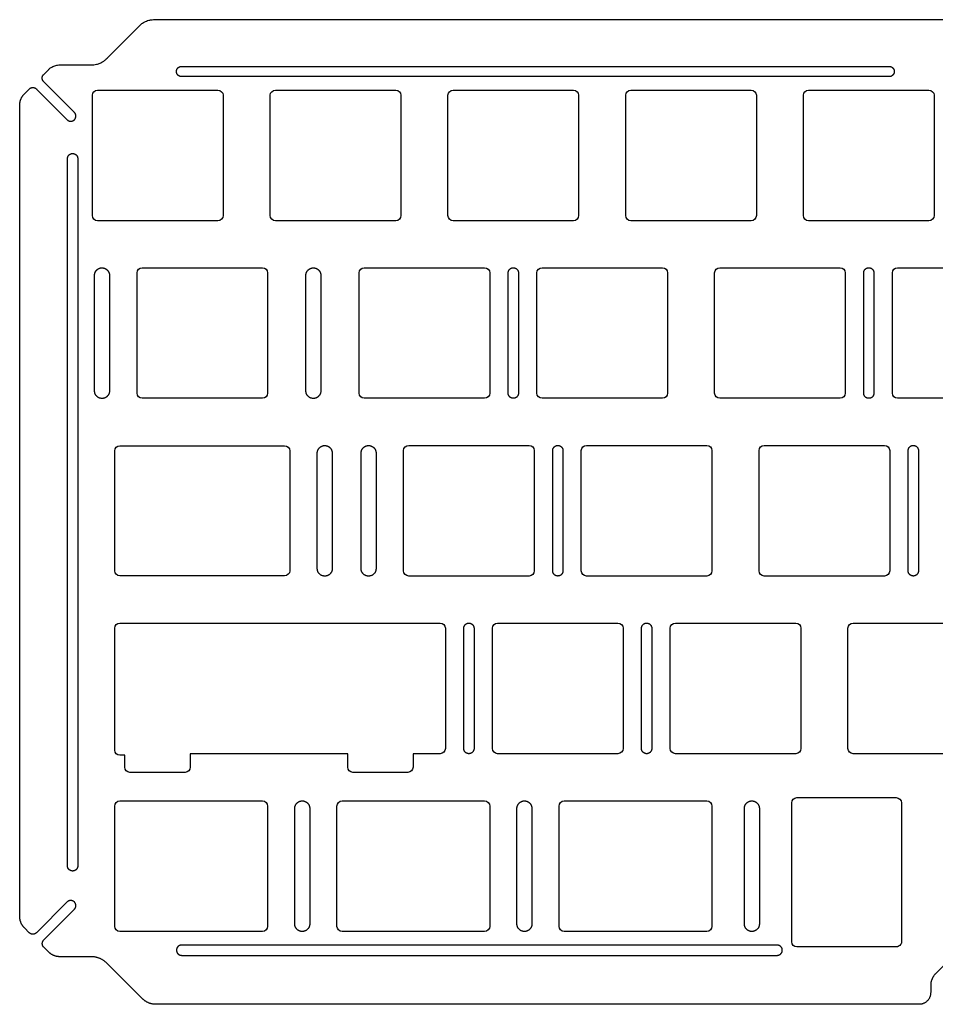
# Model space of a CAD drawing. Header units: millimetres. Extents: x -352 to -37, y -90 to 47.
# Drawn here: x -351.9 to -253.7, y -90.2 to 15.4 of the extents above; entities that cross this region are included whole.
import ezdxf

# ---------------------------------------------------------------- set-up
doc = ezdxf.new("R2010")
doc.units = ezdxf.units.MM
doc.header["$MEASUREMENT"] = 0
doc.layers.add('定位板', color=7, linetype='Continuous', true_color=0x7efae9)

msp = doc.modelspace()

# ---------------------------------------------------------------- linework, layer by layer
at = {"layer": '定位板'}
for p, q in [((-341.45, 12.4, -243.22), (-339.05, 14.8, -243.22)), ((-337.58, 15.41, -243.22), (-251.55, 15.41, -243.22)), ((-347.61, 10.56, -243.22), (-344.25, 10.56, -243.22)), ((-334.58, 10.4, -243.22), (-258.75, 10.4, -243.22)), ((-346.07, 5.46, -243.22), (-349.36, 8.76, -243.22)), ((-258.75, 9.3, -243.22), (-334.58, 9.3, -243.22)), ((-351.42, 7.46, -243.22), (-350.91, 7.97, -243.22)), ((-350.13, 7.97, -243.22), (-346.84, 4.68, -243.22)), ((-343.58, 7.85, -243.22), (-330.68, 7.85, -243.22)), ((-324.53, 7.85, -243.22), (-311.63, 7.85, -243.22)), ((-305.48, 7.85, -243.22), (-292.58, 7.85, -243.22)), ((-286.43, 7.85, -243.22), (-273.53, 7.85, -243.22)), ((-267.38, 7.85, -243.22), (-254.48, 7.85, -243.22)), ((-344.13, -5.6, -243.22), (-344.13, 7.3, -243.22)), ((-330.13, 7.3, -243.22), (-330.13, -5.6, -243.22)), ((-325.08, -5.6, -243.22), (-325.08, 7.3, -243.22)), ((-311.08, 7.3, -243.22), (-311.08, -5.6, -243.22)), ((-306.03, -5.6, -243.22), (-306.03, 7.3, -243.22)), ((-292.03, 7.3, -243.22), (-292.03, -5.6, -243.22)), ((-286.98, -5.6, -243.22), (-286.98, 7.3, -243.22)), ((-272.98, 7.3, -243.22), (-272.98, -5.6, -243.22)), ((-267.93, -5.6, -243.22), (-267.93, 7.3, -243.22)), ((-253.93, 7.3, -243.22), (-253.93, -5.6, -243.22)), ((-351.93, -80.73, -243.22), (-351.93, 6.23, -243.22)), ((-346.81, -75.32, -243.22), (-346.81, 0.51, -243.22)), ((-345.71, 0.51, -243.22), (-345.71, -75.32, -243.22)), ((-330.68, -6.15, -243.22), (-343.58, -6.15, -243.22)), ((-311.63, -6.15, -243.22), (-324.53, -6.15, -243.22)), ((-292.58, -6.15, -243.22), (-305.48, -6.15, -243.22)), ((-273.53, -6.15, -243.22), (-286.43, -6.15, -243.22)), ((-254.48, -6.15, -243.22), (-267.38, -6.15, -243.22)), ((-338.81, -11.19, -243.22), (-325.91, -11.19, -243.22)), ((-315, -11.19, -243.22), (-302.1, -11.19, -243.22)), ((-295.95, -11.19, -243.22), (-283.05, -11.19, -243.22)), ((-276.9, -11.19, -243.22), (-264, -11.19, -243.22)), ((-257.85, -11.19, -243.22), (-244.95, -11.19, -243.22)), ((-343.91, -24.4, -243.22), (-343.91, -12, -243.22)), ((-342.31, -12, -243.22), (-342.31, -24.4, -243.22)), ((-339.36, -24.64, -243.22), (-339.36, -11.74, -243.22)), ((-325.36, -11.74, -243.22), (-325.36, -24.64, -243.22)), ((-321.26, -24.4, -243.22), (-321.26, -12, -243.22)), ((-319.66, -12, -243.22), (-319.66, -24.4, -243.22)), ((-315.55, -24.64, -243.22), (-315.55, -11.74, -243.22)), ((-301.55, -11.74, -243.22), (-301.55, -24.64, -243.22)), ((-299.58, -24.64, -243.22), (-299.58, -11.74, -243.22)), ((-298.48, -11.74, -243.22), (-298.48, -24.64, -243.22)), ((-296.5, -24.64, -243.22), (-296.5, -11.74, -243.22)), ((-282.5, -11.74, -243.22), (-282.5, -24.64, -243.22)), ((-277.45, -24.64, -243.22), (-277.45, -11.74, -243.22)), ((-263.45, -11.74, -243.22), (-263.45, -24.64, -243.22)), ((-261.48, -24.64, -243.22), (-261.48, -11.74, -243.22)), ((-260.38, -11.74, -243.22), (-260.38, -24.64, -243.22)), ((-258.4, -24.64, -243.22), (-258.4, -11.74, -243.22)), ((-325.91, -25.19, -243.22), (-338.81, -25.19, -243.22)), ((-302.1, -25.19, -243.22), (-315, -25.19, -243.22)), ((-283.05, -25.19, -243.22), (-295.95, -25.19, -243.22)), ((-264, -25.19, -243.22), (-276.9, -25.19, -243.22)), ((-244.95, -25.19, -243.22), (-257.85, -25.19, -243.22)), ((-341.2, -30.27, -243.22), (-323.54, -30.27, -243.22)), ((-310.24, -30.24, -243.22), (-297.34, -30.24, -243.22)), ((-291.19, -30.24, -243.22), (-278.29, -30.24, -243.22)), ((-272.14, -30.24, -243.22), (-259.24, -30.24, -243.22)), ((-341.75, -43.67, -243.22), (-341.75, -30.82, -243.22)), ((-322.99, -30.82, -243.22), (-322.99, -43.67, -243.22)), ((-320.04, -43.45, -243.22), (-320.04, -31.05, -243.22)), ((-318.44, -31.05, -243.22), (-318.44, -43.45, -243.22)), ((-315.34, -43.45, -243.22), (-315.34, -31.05, -243.22)), ((-313.74, -31.05, -243.22), (-313.74, -43.45, -243.22)), ((-310.79, -43.69, -243.22), (-310.79, -30.79, -243.22)), ((-296.79, -30.79, -243.22), (-296.79, -43.69, -243.22)), ((-294.81, -43.69, -243.22), (-294.81, -30.79, -243.22)), ((-293.71, -30.79, -243.22), (-293.71, -43.69, -243.22)), ((-291.74, -43.69, -243.22), (-291.74, -30.79, -243.22)), ((-277.74, -30.79, -243.22), (-277.74, -43.69, -243.22)), ((-272.69, -43.69, -243.22), (-272.69, -30.79, -243.22)), ((-258.69, -30.79, -243.22), (-258.69, -43.69, -243.22)), ((-256.71, -43.69, -243.22), (-256.71, -30.79, -243.22)), ((-255.61, -30.79, -243.22), (-255.61, -43.69, -243.22)), ((-323.54, -44.22, -243.22), (-341.2, -44.22, -243.22)), ((-297.34, -44.24, -243.22), (-310.24, -44.24, -243.22)), ((-278.29, -44.24, -243.22), (-291.19, -44.24, -243.22)), ((-259.24, -44.24, -243.22), (-272.14, -44.24, -243.22)), ((-341.19, -49.29, -243.22), (-306.86, -49.29, -243.22)), ((-300.71, -49.29, -243.22), (-287.81, -49.29, -243.22)), ((-281.66, -49.29, -243.22), (-268.76, -49.29, -243.22)), ((-262.61, -49.29, -243.22), (-249.71, -49.29, -243.22)), ((-341.74, -62.9, -243.22), (-341.74, -49.84, -243.22)), ((-306.31, -49.84, -243.22), (-306.31, -62.74, -243.22)), ((-304.34, -62.74, -243.22), (-304.34, -49.84, -243.22)), ((-303.24, -49.84, -243.22), (-303.24, -62.74, -243.22)), ((-301.26, -62.74, -243.22), (-301.26, -49.84, -243.22)), ((-287.26, -49.84, -243.22), (-287.26, -62.74, -243.22)), ((-285.29, -62.74, -243.22), (-285.29, -49.84, -243.22)), ((-284.19, -49.84, -243.22), (-284.19, -62.74, -243.22)), ((-282.21, -62.74, -243.22), (-282.21, -49.84, -243.22)), ((-268.21, -49.84, -243.22), (-268.21, -62.74, -243.22)), ((-263.16, -62.74, -243.22), (-263.16, -49.84, -243.22)), ((-287.81, -63.29, -243.22), (-300.71, -63.29, -243.22)), ((-268.76, -63.29, -243.22), (-281.66, -63.29, -243.22)), ((-249.71, -63.29, -243.22), (-262.61, -63.29, -243.22)), ((-334.21, -65.29, -243.22), (-340.12, -65.29, -243.22)), ((-310.33, -65.29, -243.22), (-316.23, -65.29, -243.22)), ((-341.2, -68.35, -243.22), (-325.91, -68.35, -243.22)), ((-317.38, -68.35, -243.22), (-302.1, -68.35, -243.22)), ((-293.57, -68.35, -243.22), (-278.29, -68.35, -243.22)), ((-269.19, -83.45, -243.22), (-269.19, -68.55, -243.22)), ((-268.64, -68, -243.22), (-257.98, -68, -243.22)), ((-257.43, -68.55, -243.22), (-257.43, -83.45, -243.22)), ((-341.75, -81.8, -243.22), (-341.75, -68.9, -243.22)), ((-325.36, -68.9, -243.22), (-325.36, -81.8, -243.22)), ((-322.45, -81.55, -243.22), (-322.45, -69.15, -243.22)), ((-320.85, -69.15, -243.22), (-320.85, -81.55, -243.22)), ((-317.93, -81.8, -243.22), (-317.93, -68.9, -243.22)), ((-301.55, -68.9, -243.22), (-301.55, -81.8, -243.22)), ((-298.64, -81.55, -243.22), (-298.64, -69.15, -243.22)), ((-297.04, -69.15, -243.22), (-297.04, -81.55, -243.22)), ((-294.12, -81.8, -243.22), (-294.12, -68.9, -243.22)), ((-277.74, -68.9, -243.22), (-277.74, -81.8, -243.22)), ((-274.26, -81.55, -243.22), (-274.26, -69.15, -243.22)), ((-272.66, -69.15, -243.22), (-272.66, -81.55, -243.22)), ((-346.84, -79.19, -243.22), (-350.13, -82.48, -243.22)), ((-349.35, -83.26, -243.22), (-346.07, -79.97, -243.22)), ((-350.91, -82.48, -243.22), (-351.42, -81.97, -243.22)), ((-325.91, -82.35, -243.22), (-341.2, -82.35, -243.22)), ((-302.1, -82.35, -243.22), (-317.38, -82.35, -243.22)), ((-278.29, -82.35, -243.22), (-293.57, -82.35, -243.22)), ((-348.84, -84.55, -243.22), (-349.35, -84.04, -243.22)), ((-270.75, -83.81, -243.22), (-334.58, -83.81, -243.22)), ((-257.98, -84, -243.22), (-268.64, -84, -243.22)), ((-344.25, -85.06, -243.22), (-347.61, -85.06, -243.22)), ((-334.58, -84.91, -243.22), (-270.75, -84.91, -243.22)), ((-338.78, -89.56, -243.22), (-342.59, -85.75, -243.22)), ((-252.76, -85.85, -243.22), (-253.75, -86.85, -243.22)), ((-254.3, -88.16, -243.22), (-254.3, -88.91, -243.22)), ((-255.55, -90.16, -243.22), (-337.33, -90.16, -243.22))]:
    msp.add_line(p, q, dxfattribs=at)
for points in [[(-349.36, 9.54), (-348.86, 10.03)], [(-316.78, -64.74), (-316.78, -63.29), (-317.78, -63.29), (-332.66, -63.29), (-333.66, -63.29), (-333.66, -64.74)], [(-306.86, -63.29), (-309.78, -63.29), (-309.78, -64.74)], [(-340.67, -64.74), (-340.67, -63.45), (-341.19, -63.45)]]:
    msp.add_lwpolyline(points, dxfattribs=at)
at = {"layer": '定位板', "extrusion": (0, 0, -1)}
for centre, start, end in [((343.58, 7.3, 243.22), 0, 90), ((330.68, 7.3, 243.22), 90, 180), ((324.53, 7.3, 243.22), 0, 90), ((311.63, 7.3, 243.22), 90, 180), ((305.48, 7.3, 243.22), 0, 90), ((292.58, 7.3, 243.22), 90, 180), ((286.43, 7.3, 243.22), 0, 90), ((273.53, 7.3, 243.22), 90, 180), ((267.38, 7.3, 243.22), 0, 90), ((254.48, 7.3, 243.22), 90, 180), ((343.58, -5.6, 243.22), 270, 0), ((330.68, -5.6, 243.22), 180, 270), ((324.53, -5.6, 243.22), 270, 0), ((311.63, -5.6, 243.22), 180, 270), ((305.48, -5.6, 243.22), 270, 0), ((292.58, -5.6, 243.22), 180, 270), ((286.43, -5.6, 243.22), 270, 0), ((273.53, -5.6, 243.22), 180, 270), ((267.38, -5.6, 243.22), 270, 0), ((254.48, -5.6, 243.22), 180, 270), ((338.81, -11.74, 243.22), 0, 90), ((325.91, -11.74, 243.22), 90, 180), ((315, -11.74, 243.22), 0, 90), ((302.1, -11.74, 243.22), 90, 180), ((295.95, -11.74, 243.22), 0, 90), ((283.05, -11.74, 243.22), 90, 180), ((276.9, -11.74, 243.22), 0, 90), ((264, -11.74, 243.22), 90, 180), ((257.85, -11.74, 243.22), 0, 90), ((338.81, -24.64, 243.22), 270, 0), ((325.91, -24.64, 243.22), 180, 270), ((315, -24.64, 243.22), 270, 0), ((302.1, -24.64, 243.22), 180, 270), ((295.95, -24.64, 243.22), 270, 0), ((283.05, -24.64, 243.22), 180, 270), ((276.9, -24.64, 243.22), 270, 0), ((264, -24.64, 243.22), 180, 270), ((257.85, -24.64, 243.22), 270, 0), ((341.2, -30.82, 243.22), 0, 90), ((323.54, -30.82, 243.22), 90, 180), ((310.24, -30.79, 243.22), 0, 90), ((297.34, -30.79, 243.22), 90, 180), ((291.19, -30.79, 243.22), 0, 90), ((278.29, -30.79, 243.22), 90, 180), ((272.14, -30.79, 243.22), 0, 90), ((259.24, -30.79, 243.22), 90, 180), ((341.2, -43.67, 243.22), 270, 0), ((323.54, -43.67, 243.22), 180, 270), ((310.24, -43.69, 243.22), 270, 0), ((297.34, -43.69, 243.22), 180, 270), ((291.19, -43.69, 243.22), 270, 0), ((278.29, -43.69, 243.22), 180, 270), ((272.14, -43.69, 243.22), 270, 0), ((259.24, -43.69, 243.22), 180, 270), ((341.19, -49.84, 243.22), 360, 90), ((306.86, -49.84, 243.22), 90, 180), ((300.71, -49.84, 243.22), 0, 90), ((287.81, -49.84, 243.22), 90, 180), ((281.66, -49.84, 243.22), 0, 90), ((268.76, -49.84, 243.22), 90, 180), ((262.61, -49.84, 243.22), 0, 90), ((341.19, -62.9, 243.22), 270, 360), ((306.86, -62.74, 243.22), 180, 270), ((300.71, -62.74, 243.22), 270, 0), ((287.81, -62.74, 243.22), 180, 270), ((281.66, -62.74, 243.22), 270, 0), ((268.76, -62.74, 243.22), 180, 270), ((262.61, -62.74, 243.22), 270, 0), ((334.21, -64.74, 243.22), 180.0015, 270), ((316.23, -64.74, 243.22), 270, 359.9984), ((310.33, -64.74, 243.22), 180, 270), ((341.2, -68.9, 243.22), 0, 90), ((325.91, -68.9, 243.22), 90, 180), ((317.38, -68.9, 243.22), 0, 90), ((302.1, -68.9, 243.22), 90, 180), ((293.57, -68.9, 243.22), 0, 90), ((278.29, -68.9, 243.22), 90, 180), ((268.64, -68.55, 243.22), 0, 90), ((257.98, -68.55, 243.22), 90, 180), ((341.2, -81.8, 243.22), 270, 0), ((325.91, -81.8, 243.22), 180, 270), ((317.38, -81.8, 243.22), 270, 0), ((302.1, -81.8, 243.22), 180, 270), ((293.57, -81.8, 243.22), 270, 0), ((278.29, -81.8, 243.22), 180, 270), ((268.64, -83.45, 243.22), 270.0005, 0), ((257.98, -83.45, 243.22), 180, 270.0005)]:
    msp.add_arc(centre, 0.55, start, end, dxfattribs=at)
at = {"layer": '定位板', "extrusion": (-1.03352e-13, -5.16758e-14, -1)}
msp.add_arc((340.12, -64.74, 243.22), 0.55, 270, 0, dxfattribs=at)
at = {"layer": '定位板'}
for points, knots in [([(-339.05, 14.8, -243.22), (-338.96, 14.89, -243.22), (-338.81, 15.01, -243.22), (-338.57, 15.16, -243.22), (-338.35, 15.26, -243.22), (-338.12, 15.34, -243.22), (-337.86, 15.39, -243.22), (-337.69, 15.41, -243.22), (-337.58, 15.41, -243.22)], [-675.242946, -675.242946, -675.242946, -675.242946, -674.866283, -674.653841, -674.39166, -674.129318, -673.934084, -673.609594, -673.609594, -673.609594, -673.609594]), ([(-344.25, 10.56, -243.22), (-344.16, 10.56, -243.22), (-343.97, 10.57, -243.22), (-343.65, 10.63, -243.22), (-343.38, 10.72, -243.22), (-343.14, 10.84, -243.22), (-343, 10.92, -243.22), (-342.88, 11, -243.22), (-342.79, 11.08, -243.22), (-342.7, 11.15, -243.22), (-342.54, 11.3, -243.22), (-342.32, 11.53, -243.22), (-341.94, 11.91, -243.22), (-341.65, 12.2, -243.22), (-341.45, 12.4, -243.22)], [-682.101466, -682.101466, -682.101466, -682.101466, -681.81719, -681.532915, -681.141578, -680.945909, -680.750241, -680.632524, -680.514807, -680.397089, -680.279372, -679.86857, -679.457768, -678.636164, -678.636164, -678.636164, -678.636164]), ([(-348.86, 10.03, -243.22), (-348.79, 10.11, -243.22), (-348.66, 10.22, -243.22), (-348.46, 10.34, -243.22), (-348.27, 10.43, -243.22), (-348.07, 10.5, -243.22), (-347.85, 10.54, -243.22), (-347.7, 10.56, -243.22), (-347.61, 10.56, -243.22)], [-686.849683, -686.849683, -686.849683, -686.849683, -686.532691, -686.35266, -686.127043, -685.901427, -685.733161, -685.451713, -685.451713, -685.451713, -685.451713])]:
    msp.add_open_spline(points, degree=3, knots=knots, dxfattribs=at)
for points, weights, knots in [([(-349.36, 8.76, -243.22), (-349.52, 8.92, -243.22), (-349.52, 9.15, -243.22), (-349.52, 9.38, -243.22), (-349.36, 9.54, -243.22)], [1, 0.923879274084, 1, 0.923879274084, 1], [-688.4176458, -688.4176458, -688.4176458, -687.985676, -687.985676, -687.5537063, -687.5537063, -687.5537063]), ([(-334.58, 9.3, -243.22), (-334.81, 9.3, -243.22), (-334.97, 9.46, -243.22), (-335.13, 9.62, -243.22), (-335.13, 9.85, -243.22), (-335.13, 10.08, -243.22), (-334.97, 10.24, -243.22), (-334.81, 10.4, -243.22), (-334.58, 10.4, -243.22)], [1, 0.923879294436, 1, 0.923879294436, 1, 0.923879294436, 1, 0.923879294436, 1], [75.828547, 75.828547, 75.828547, 76.260516, 76.260516, 76.692485, 76.692485, 77.124454, 77.124454, 77.556423, 77.556423, 77.556423]), ([(-258.75, 10.4, -243.22), (-258.52, 10.4, -243.22), (-258.36, 10.24, -243.22), (-258.2, 10.08, -243.22), (-258.2, 9.85, -243.22), (-258.2, 9.62, -243.22), (-258.36, 9.46, -243.22), (-258.52, 9.3, -243.22), (-258.75, 9.3, -243.22)], [1, 0.923879294436, 1, 0.923879294436, 1, 0.923879294436, 1, 0.923879294436, 1], [153.384973, 153.384973, 153.384973, 153.816942, 153.816942, 154.248911, 154.248911, 154.68088, 154.68088, 155.112849, 155.112849, 155.112849]), ([(-346.84, 4.68, -243.22), (-346.68, 4.52, -243.22), (-346.46, 4.52, -243.22), (-346.23, 4.52, -243.22), (-346.07, 4.68, -243.22), (-345.91, 4.85, -243.22), (-345.91, 5.07, -243.22), (-345.91, 5.3, -243.22), (-346.07, 5.46, -243.22)], [1, 0.923879301732, 1, 0.923879301732, 1, 0.923879301732, 1, 0.923879301732, 1], [-694.807354, -694.807354, -694.807354, -694.375385, -694.375385, -693.943415, -693.943415, -693.511445, -693.511445, -693.079476, -693.079476, -693.079476]), ([(-346.81, 0.51, -243.22), (-346.81, 0.74, -243.22), (-346.65, 0.9, -243.22), (-346.48, 1.06, -243.22), (-346.26, 1.06, -243.22), (-346.03, 1.06, -243.22), (-345.87, 0.9, -243.22), (-345.71, 0.74, -243.22), (-345.71, 0.51, -243.22)], [1, 0.923879294436, 1, 0.923879294436, 1, 0.923879294436, 1, 0.923879294436, 1], [153.384973, 153.384973, 153.384973, 153.816942, 153.816942, 154.248911, 154.248911, 154.68088, 154.68088, 155.112849, 155.112849, 155.112849]), ([(-343.91, -12, -243.22), (-343.91, -11.67, -243.22), (-343.68, -11.44, -243.22), (-343.45, -11.2, -243.22), (-343.11, -11.2, -243.22), (-342.78, -11.2, -243.22), (-342.55, -11.44, -243.22), (-342.31, -11.67, -243.22), (-342.31, -12, -243.22)], [1, 0.923879344469, 1, 0.923879344469, 1, 0.923879344469, 1, 0.923879344469, 1], [12.399998, 12.399998, 12.399998, 13.028318, 13.028318, 13.656637, 13.656637, 14.284956, 14.284956, 14.913276, 14.913276, 14.913276]), ([(-321.26, -12, -243.22), (-321.26, -11.67, -243.22), (-321.02, -11.44, -243.22), (-320.79, -11.2, -243.22), (-320.46, -11.2, -243.22), (-320.13, -11.2, -243.22), (-319.89, -11.44, -243.22), (-319.66, -11.67, -243.22), (-319.66, -12, -243.22)], [1, 0.923879344469, 1, 0.923879344469, 1, 0.923879344469, 1, 0.923879344469, 1], [42.226547, 42.226547, 42.226547, 42.854866, 42.854866, 43.483185, 43.483185, 44.111505, 44.111505, 44.739824, 44.739824, 44.739824]), ([(-299.58, -11.74, -243.22), (-299.58, -11.19, -243.22), (-299.03, -11.19, -243.22), (-298.48, -11.19, -243.22), (-298.48, -11.74, -243.22)], [1, 0.707106778967, 1, 0.707106778967, 1], [42.155752, 42.155752, 42.155752, 43.01969, 43.01969, 43.883628, 43.883628, 43.883628]), ([(-261.48, -11.74, -243.22), (-261.48, -11.19, -243.22), (-260.93, -11.19, -243.22), (-260.38, -11.19, -243.22), (-260.38, -11.74, -243.22)], [1, 0.707106778967, 1, 0.707106778967, 1], [27.527876, 27.527876, 27.527876, 28.391814, 28.391814, 29.255752, 29.255752, 29.255752]), ([(-342.31, -24.4, -243.22), (-342.31, -25.2, -243.22), (-343.11, -25.2, -243.22), (-343.91, -25.2, -243.22), (-343.91, -24.4, -243.22)], [1, 0.707106779193, 1, 0.707106779193, 1], [27.313274, 27.313274, 27.313274, 28.569911, 28.569911, 29.826548, 29.826548, 29.826548]), ([(-319.66, -24.4, -243.22), (-319.66, -25.2, -243.22), (-320.46, -25.2, -243.22), (-321.26, -25.2, -243.22), (-321.26, -24.4, -243.22)], [1, 0.707106779193, 1, 0.707106779193, 1], [27.313274, 27.313274, 27.313274, 28.569911, 28.569911, 29.826548, 29.826548, 29.826548]), ([(-298.48, -24.64, -243.22), (-298.48, -25.19, -243.22), (-299.03, -25.19, -243.22), (-299.58, -25.19, -243.22), (-299.58, -24.64, -243.22)], [1, 0.707106778967, 1, 0.707106778967, 1], [27.527876, 27.527876, 27.527876, 28.391814, 28.391814, 29.255752, 29.255752, 29.255752]), ([(-260.38, -24.64, -243.22), (-260.38, -25.19, -243.22), (-260.93, -25.19, -243.22), (-261.48, -25.19, -243.22), (-261.48, -24.64, -243.22)], [1, 0.707106778967, 1, 0.707106778967, 1], [12.9, 12.9, 12.9, 13.763938, 13.763938, 14.627876, 14.627876, 14.627876]), ([(-320.04, -31.05, -243.22), (-320.04, -30.72, -243.22), (-319.8, -30.49, -243.22), (-319.57, -30.25, -243.22), (-319.24, -30.25, -243.22), (-318.9, -30.25, -243.22), (-318.67, -30.49, -243.22), (-318.44, -30.72, -243.22), (-318.44, -31.05, -243.22)], [1, 0.923879344469, 1, 0.923879344469, 1, 0.923879344469, 1, 0.923879344469, 1], [42.226547, 42.226547, 42.226547, 42.854866, 42.854866, 43.483185, 43.483185, 44.111505, 44.111505, 44.739824, 44.739824, 44.739824]), ([(-315.34, -31.05, -243.22), (-315.34, -30.72, -243.22), (-315.11, -30.49, -243.22), (-314.87, -30.25, -243.22), (-314.54, -30.25, -243.22), (-314.21, -30.25, -243.22), (-313.97, -30.49, -243.22), (-313.74, -30.72, -243.22), (-313.74, -31.05, -243.22)], [1, 0.923879344469, 1, 0.923879344469, 1, 0.923879344469, 1, 0.923879344469, 1], [27.313271, 27.313271, 27.313271, 27.94159, 27.94159, 28.56991, 28.56991, 29.198229, 29.198229, 29.826548, 29.826548, 29.826548]), ([(-294.81, -30.79, -243.22), (-294.81, -30.24, -243.22), (-294.26, -30.24, -243.22), (-293.71, -30.24, -243.22), (-293.71, -30.79, -243.22)], [1, 0.707106778967, 1, 0.707106778967, 1], [42.155752, 42.155752, 42.155752, 43.01969, 43.01969, 43.883628, 43.883628, 43.883628]), ([(-256.71, -30.79, -243.22), (-256.71, -30.24, -243.22), (-256.16, -30.24, -243.22), (-255.61, -30.24, -243.22), (-255.61, -30.79, -243.22)], [1, 0.707106778967, 1, 0.707106778967, 1], [42.155752, 42.155752, 42.155752, 43.01969, 43.01969, 43.883628, 43.883628, 43.883628]), ([(-318.44, -43.45, -243.22), (-318.44, -44.25, -243.22), (-319.24, -44.25, -243.22), (-320.04, -44.25, -243.22), (-320.04, -43.45, -243.22)], [1, 0.707106779193, 1, 0.707106779193, 1], [27.313274, 27.313274, 27.313274, 28.569911, 28.569911, 29.826548, 29.826548, 29.826548]), ([(-313.74, -43.45, -243.22), (-313.74, -44.25, -243.22), (-314.54, -44.25, -243.22), (-315.34, -44.25, -243.22), (-315.34, -43.45, -243.22)], [1, 0.707106779193, 1, 0.707106779193, 1], [42.226547, 42.226547, 42.226547, 43.483184, 43.483184, 44.739821, 44.739821, 44.739821]), ([(-293.71, -43.69, -243.22), (-293.71, -44.24, -243.22), (-294.26, -44.24, -243.22), (-294.81, -44.24, -243.22), (-294.81, -43.69, -243.22)], [1, 0.707106778967, 1, 0.707106778967, 1], [27.527876, 27.527876, 27.527876, 28.391814, 28.391814, 29.255752, 29.255752, 29.255752]), ([(-255.61, -43.69, -243.22), (-255.61, -44.24, -243.22), (-256.16, -44.24, -243.22), (-256.71, -44.24, -243.22), (-256.71, -43.69, -243.22)], [1, 0.707106778967, 1, 0.707106778967, 1], [27.527876, 27.527876, 27.527876, 28.391814, 28.391814, 29.255752, 29.255752, 29.255752]), ([(-304.34, -49.84, -243.22), (-304.34, -49.29, -243.22), (-303.79, -49.29, -243.22), (-303.24, -49.29, -243.22), (-303.24, -49.84, -243.22)], [1, 0.707106778968, 1, 0.707106778968, 1], [27.527876, 27.527876, 27.527876, 28.391814, 28.391814, 29.255752, 29.255752, 29.255752]), ([(-285.29, -49.84, -243.22), (-285.29, -49.29, -243.22), (-284.74, -49.29, -243.22), (-284.19, -49.29, -243.22), (-284.19, -49.84, -243.22)], [1, 0.707106778967, 1, 0.707106778967, 1], [27.527876, 27.527876, 27.527876, 28.391814, 28.391814, 29.255752, 29.255752, 29.255752]), ([(-303.24, -62.74, -243.22), (-303.24, -63.29, -243.22), (-303.79, -63.29, -243.22), (-304.34, -63.29, -243.22), (-304.34, -62.74, -243.22)], [1, 0.707106778968, 1, 0.707106778968, 1], [12.9, 12.9, 12.9, 13.763938, 13.763938, 14.627876, 14.627876, 14.627876]), ([(-284.19, -62.74, -243.22), (-284.19, -63.29, -243.22), (-284.74, -63.29, -243.22), (-285.29, -63.29, -243.22), (-285.29, -62.74, -243.22)], [1, 0.707106778967, 1, 0.707106778967, 1], [12.9, 12.9, 12.9, 13.763938, 13.763938, 14.627876, 14.627876, 14.627876]), ([(-322.45, -69.15, -243.22), (-322.45, -68.82, -243.22), (-322.22, -68.59, -243.22), (-321.98, -68.35, -243.22), (-321.65, -68.35, -243.22), (-321.32, -68.35, -243.22), (-321.08, -68.59, -243.22), (-320.85, -68.82, -243.22), (-320.85, -69.15, -243.22)], [1, 0.923879344469, 1, 0.923879344469, 1, 0.923879344469, 1, 0.923879344469, 1], [27.313271, 27.313271, 27.313271, 27.94159, 27.94159, 28.56991, 28.56991, 29.198229, 29.198229, 29.826548, 29.826548, 29.826548]), ([(-298.64, -69.15, -243.22), (-298.64, -68.82, -243.22), (-298.4, -68.59, -243.22), (-298.17, -68.35, -243.22), (-297.84, -68.35, -243.22), (-297.51, -68.35, -243.22), (-297.27, -68.59, -243.22), (-297.04, -68.82, -243.22), (-297.04, -69.15, -243.22)], [1, 0.923879344469, 1, 0.923879344469, 1, 0.923879344469, 1, 0.923879344469, 1], [27.313271, 27.313271, 27.313271, 27.94159, 27.94159, 28.56991, 28.56991, 29.198229, 29.198229, 29.826548, 29.826548, 29.826548]), ([(-274.26, -69.15, -243.22), (-274.26, -68.82, -243.22), (-274.03, -68.59, -243.22), (-273.79, -68.35, -243.22), (-273.46, -68.35, -243.22), (-273.13, -68.35, -243.22), (-272.9, -68.59, -243.22), (-272.66, -68.82, -243.22), (-272.66, -69.15, -243.22)], [1, 0.923879344469, 1, 0.923879344469, 1, 0.923879344469, 1, 0.923879344469, 1], [27.313271, 27.313271, 27.313271, 27.94159, 27.94159, 28.56991, 28.56991, 29.198229, 29.198229, 29.826548, 29.826548, 29.826548]), ([(-345.71, -75.32, -243.22), (-345.71, -75.55, -243.22), (-345.87, -75.71, -243.22), (-346.03, -75.87, -243.22), (-346.26, -75.87, -243.22), (-346.48, -75.87, -243.22), (-346.65, -75.71, -243.22), (-346.81, -75.55, -243.22), (-346.81, -75.32, -243.22)], [1, 0.923879294436, 1, 0.923879294436, 1, 0.923879294436, 1, 0.923879294436, 1], [230.941396, 230.941396, 230.941396, 231.373365, 231.373365, 231.805334, 231.805334, 232.237304, 232.237304, 232.669273, 232.669273, 232.669273]), ([(-346.07, -79.97, -243.22), (-345.91, -79.81, -243.22), (-345.91, -79.58, -243.22), (-345.91, -79.35, -243.22), (-346.07, -79.19, -243.22), (-346.23, -79.03, -243.22), (-346.46, -79.03, -243.22), (-346.68, -79.03, -243.22), (-346.84, -79.19, -243.22)], [1, 0.923879301733, 1, 0.923879301733, 1, 0.923879301733, 1, 0.923879301733, 1], [-798.712729, -798.712729, -798.712729, -798.280759, -798.280759, -797.848789, -797.848789, -797.41682, -797.41682, -796.98485, -796.98485, -796.98485]), ([(-320.85, -81.55, -243.22), (-320.85, -82.35, -243.22), (-321.65, -82.35, -243.22), (-322.45, -82.35, -243.22), (-322.45, -81.55, -243.22)], [1, 0.707106779194, 1, 0.707106779194, 1], [12.399998, 12.399998, 12.399998, 13.656635, 13.656635, 14.913273, 14.913273, 14.913273]), ([(-297.04, -81.55, -243.22), (-297.04, -82.35, -243.22), (-297.84, -82.35, -243.22), (-298.64, -82.35, -243.22), (-298.64, -81.55, -243.22)], [1, 0.707106779193, 1, 0.707106779193, 1], [12.399998, 12.399998, 12.399998, 13.656635, 13.656635, 14.913273, 14.913273, 14.913273]), ([(-272.66, -81.55, -243.22), (-272.66, -82.35, -243.22), (-273.46, -82.35, -243.22), (-274.26, -82.35, -243.22), (-274.26, -81.55, -243.22)], [1, 0.707106779193, 1, 0.707106779193, 1], [12.399998, 12.399998, 12.399998, 13.656635, 13.656635, 14.913273, 14.913273, 14.913273]), ([(-334.58, -83.81, -243.22), (-334.81, -83.81, -243.22), (-334.97, -83.97, -243.22), (-335.13, -84.13, -243.22), (-335.13, -84.36, -243.22), (-335.13, -84.58, -243.22), (-334.97, -84.75, -243.22), (-334.81, -84.91, -243.22), (-334.58, -84.91, -243.22)], [1, 0.923879294436, 1, 0.923879294436, 1, 0.923879294436, 1, 0.923879294436, 1], [65.55641, 65.55641, 65.55641, 65.988379, 65.988379, 66.420348, 66.420348, 66.852317, 66.852317, 67.284286, 67.284286, 67.284286]), ([(-270.75, -84.91, -243.22), (-270.2, -84.91, -243.22), (-270.2, -84.36, -243.22), (-270.2, -83.81, -243.22), (-270.75, -83.81, -243.22)], [1, 0.707110465001, 1, 0.707110465001, 1], [131.112849, 131.112849, 131.112849, 131.976781, 131.976781, 132.840712, 132.840712, 132.840712])]:
    msp.add_rational_spline(points, weights, degree=2, knots=knots, dxfattribs=at)
for points, weights in [([(-351.93, 6.23, -243.22), (-351.93, 6.95, -243.22), (-351.42, 7.46, -243.22)], [1, 0.923879562468, 1]), ([(-350.91, 7.97, -243.22), (-350.52, 8.36, -243.22), (-350.13, 7.97, -243.22)], [1, 0.707107007067, 1]), ([(-351.42, -81.97, -243.22), (-351.93, -81.46, -243.22), (-351.93, -80.73, -243.22)], [1, 0.923879562469, 1]), ([(-350.13, -82.48, -243.22), (-350.52, -82.87, -243.22), (-350.91, -82.48, -243.22)], [1, 0.707107007067, 1]), ([(-349.35, -84.04, -243.22), (-349.74, -83.65, -243.22), (-349.35, -83.26, -243.22)], [1, 0.707106961505, 1]), ([(-347.61, -85.06, -243.22), (-348.33, -85.06, -243.22), (-348.84, -84.55, -243.22)], [1, 0.923879479553, 1]), ([(-342.59, -85.75, -243.22), (-343.28, -85.06, -243.22), (-344.25, -85.06, -243.22)], [1, 0.923862738639, 1]), ([(-253.75, -86.85, -243.22), (-254.3, -87.39, -243.22), (-254.3, -88.16, -243.22)], [1, 0.923880285561, 1]), ([(-337.33, -90.16, -243.22), (-338.18, -90.16, -243.22), (-338.78, -89.56, -243.22)], [1, 0.923879532514, 1]), ([(-254.3, -88.91, -243.22), (-254.3, -90.16, -243.22), (-255.55, -90.16, -243.22)], [1, 0.707113274386, 1])]:
    msp.add_rational_spline(points, weights, degree=2, dxfattribs=at)

doc.saveas('drawing.dxf')
